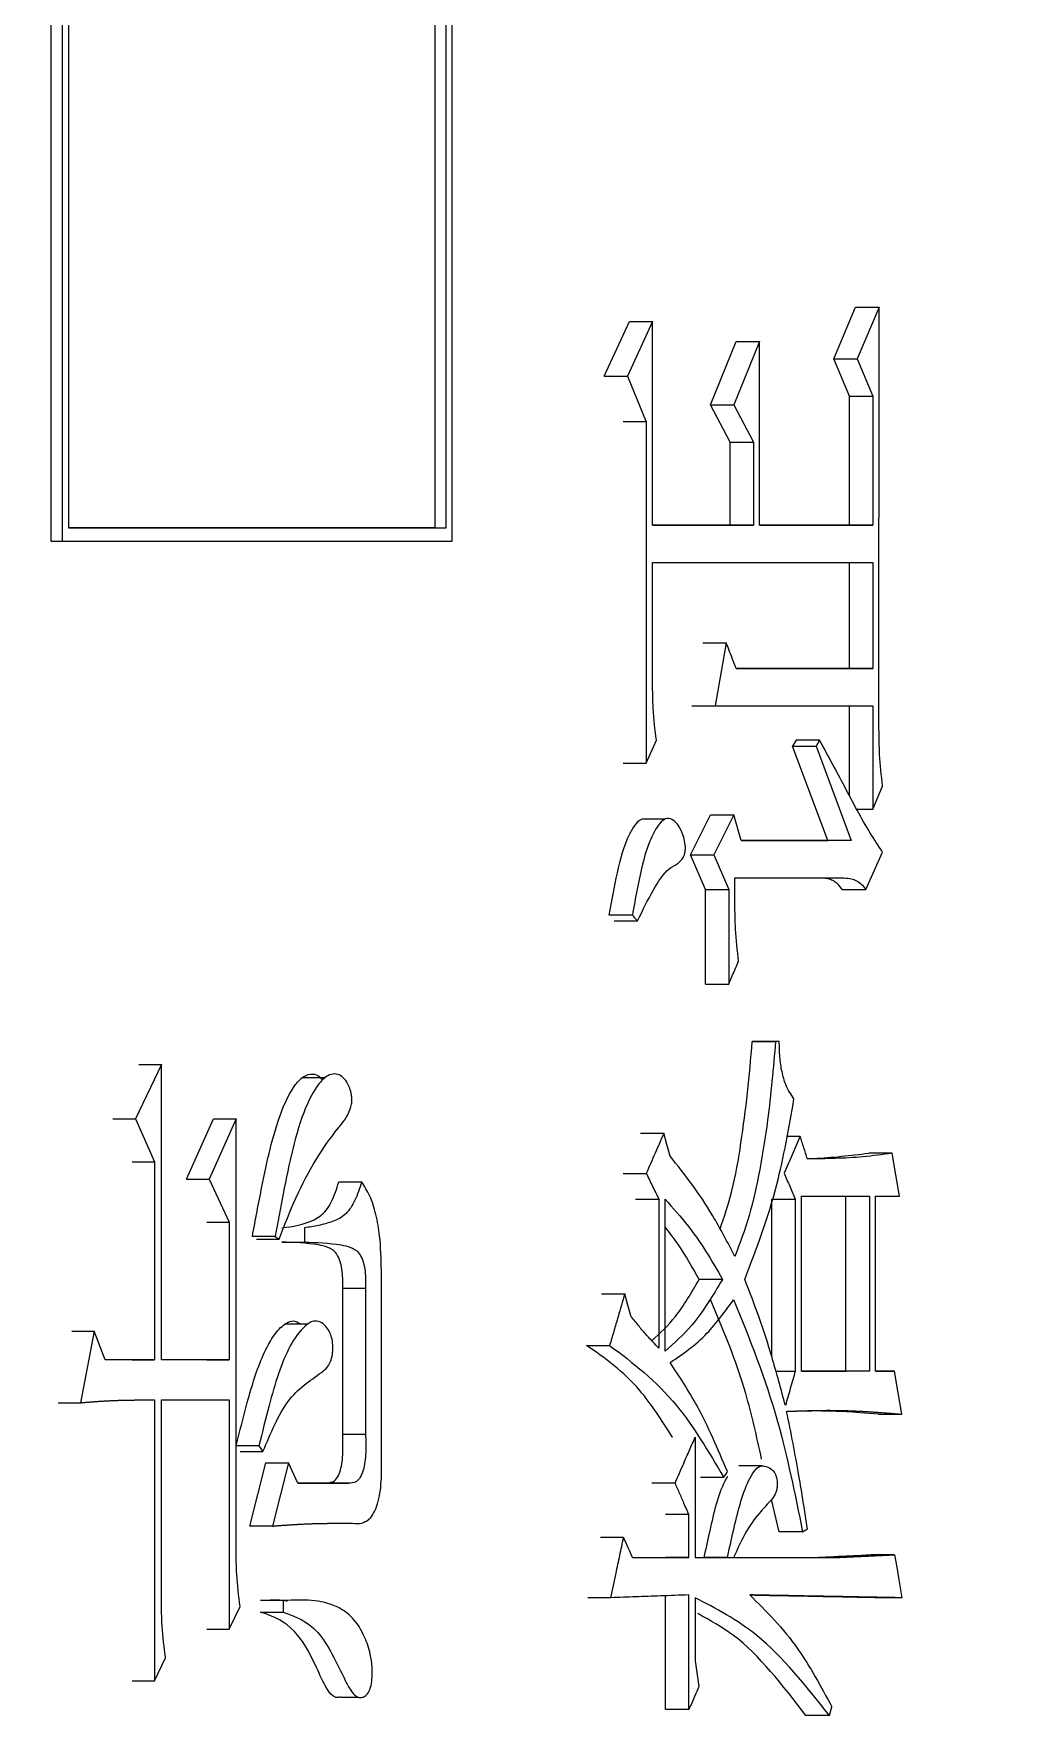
# Model space of a CAD drawing. Header units: millimetres. Extents: x 2379 to 4059, y 879 to 2067.
# Drawn here: x 3153.77 to 3157.52, y 1061.51 to 1067.85 of the extents above; entities that cross this region are included whole.
import ezdxf

# ---------------------------------------------------------------- set-up
doc = ezdxf.new("R2010")
doc.units = ezdxf.units.MM

msp = doc.modelspace()

# ---------------------------------------------------------------- linework, layer by layer
at = {"color": 7, "linetype": 'Continuous', "lineweight": 25}
for p, q in [((3155.2804, 1076.0328), (3155.2803, 1065.9846)), ((3155.3236, 1065.9846), (3155.3237, 1076.0508)), ((3155.3463, 1065.9346), (3155.3464, 1076.0603)), ((3153.8986, 1075.4551), (3153.8986, 1065.9845)), ((3153.8323, 1075.4274), (3153.8322, 1065.9345)), ((3153.8746, 1075.4451), (3153.8745, 1065.9345)), ((3155.9191, 1066.5576), (3156.0141, 1066.7631)), ((3156.1016, 1066.7631), (3156.0065, 1066.5576)), ((3156.1016, 1065.9951), (3156.1016, 1066.7631)), ((3156.7852, 1066.6225), (3156.867, 1066.8172)), ((3156.867, 1066.8172), (3156.9556, 1066.8172)), ((3156.9556, 1066.8172), (3156.8737, 1066.6225)), ((3156.9555, 1065.227), (3156.9556, 1066.8172)), ((3156.3196, 1066.4494), (3156.4173, 1066.6874)), ((3156.5053, 1066.6874), (3156.4075, 1066.4494)), ((3156.5053, 1065.9951), (3156.5053, 1066.6874)), ((3156.7852, 1066.6225), (3156.8737, 1066.6225)), ((3156.8443, 1066.4819), (3156.7852, 1066.6225)), ((3156.8737, 1066.6225), (3156.9328, 1066.4819)), ((3155.9191, 1066.5576), (3156.0065, 1066.5576)), ((3156.0065, 1066.5576), (3156.0778, 1066.3845)), ((3156.3196, 1066.4494), (3156.4075, 1066.4494)), ((3156.3941, 1066.3088), (3156.3196, 1066.4494)), ((3156.4075, 1066.4494), (3156.4821, 1066.3088)), ((3156.8443, 1065.9951), (3156.8443, 1066.4819)), ((3156.9328, 1066.4819), (3156.9328, 1065.9951)), ((3156.0778, 1066.3845), (3155.9904, 1066.3845)), ((3156.0778, 1066.3845), (3156.0778, 1065.0972)), ((3156.3941, 1066.3088), (3156.4821, 1066.3088)), ((3156.3941, 1065.9951), (3156.3941, 1066.3088)), ((3156.4821, 1066.3088), (3156.4821, 1065.9951)), ((3153.8322, 1065.9345), (3155.303, 1065.9346)), ((3153.8322, 1065.9345), (3153.8745, 1065.9345)), ((3155.2803, 1065.9846), (3155.3236, 1065.9846)), ((3155.303, 1065.9346), (3155.3463, 1065.9346)), ((3156.4821, 1065.9951), (3156.1016, 1065.9951)), ((3156.1016, 1065.9951), (3156.3941, 1065.9951)), ((3156.3941, 1065.9951), (3156.4821, 1065.9951)), ((3156.9328, 1065.9951), (3156.5053, 1065.9951)), ((3156.5053, 1065.9951), (3156.8443, 1065.9951)), ((3156.8443, 1065.9951), (3156.9328, 1065.9951)), ((3156.1015, 1065.8544), (3156.9328, 1065.8544)), ((3156.1015, 1065.4001), (3156.1015, 1065.8544)), ((3156.8443, 1065.4542), (3156.8443, 1065.8544)), ((3156.9328, 1065.8544), (3156.9328, 1065.4542)), ((3156.2916, 1065.5516), (3156.3794, 1065.5516)), ((3156.3794, 1065.5516), (3156.3373, 1065.3136)), ((3156.9328, 1065.4542), (3156.4168, 1065.4542)), ((3156.4168, 1065.4542), (3156.8443, 1065.4542)), ((3156.8443, 1065.4542), (3156.9328, 1065.4542)), ((3156.2495, 1065.3136), (3156.3373, 1065.3136)), ((3156.3373, 1065.3136), (3156.9328, 1065.3136)), ((3156.8443, 1064.9759), (3156.8443, 1065.3136)), ((3156.9328, 1065.3136), (3156.9328, 1064.9242)), ((3156.0778, 1065.0972), (3156.1158, 1065.1838)), ((3156.6434, 1065.1838), (3156.6297, 1065.1621)), ((3156.7318, 1065.1838), (3156.6434, 1065.1838)), ((3156.7318, 1065.1838), (3156.718, 1065.1621)), ((3156.6297, 1065.1621), (3156.718, 1065.1621)), ((3156.7624, 1064.8052), (3156.6297, 1065.1621)), ((3156.718, 1065.1621), (3156.8508, 1064.8052)), ((3155.9904, 1065.0972), (3156.0778, 1065.0972)), ((3156.9328, 1064.9242), (3156.9692, 1065.0107)), ((3156.8727, 1064.9242), (3156.9328, 1064.9242)), ((3156.1497, 1064.8867), (3156.0616, 1064.8867)), ((3156.2448, 1064.7511), (3156.3196, 1064.9025)), ((3156.3196, 1064.9025), (3156.4075, 1064.9025)), ((3156.4075, 1064.9025), (3156.3326, 1064.7511)), ((3156.4355, 1064.8052), (3156.4075, 1064.9025)), ((3156.8508, 1064.8052), (3156.4355, 1064.8052)), ((3156.4355, 1064.8052), (3156.7624, 1064.8052)), ((3156.8508, 1064.8052), (3156.7624, 1064.8052)), ((3156.2448, 1064.7511), (3156.3326, 1064.7511)), ((3156.3009, 1064.6213), (3156.2448, 1064.7511)), ((3156.3326, 1064.7511), (3156.3888, 1064.6213)), ((3156.9055, 1064.6213), (3156.9692, 1064.7619)), ((3156.3009, 1064.6213), (3156.3888, 1064.6213)), ((3156.3009, 1064.2643), (3156.3009, 1064.6213)), ((3156.3888, 1064.6213), (3156.3888, 1064.2643)), ((3156.4121, 1064.6645), (3156.8234, 1064.6645)), ((3156.4121, 1064.5672), (3156.4121, 1064.6645)), ((3156.735, 1064.6645), (3156.8234, 1064.6645)), ((3156.0255, 1064.5239), (3155.9382, 1064.5239)), ((3155.9571, 1064.5023), (3156.0445, 1064.5023)), ((3156.3009, 1064.2643), (3156.3888, 1064.2643)), ((3156.4775, 1064.048), (3156.5656, 1064.048)), ((3156.5795, 1064.048), (3156.4914, 1064.048)), ((3156.5795, 1064.048), (3156.5656, 1064.048)), ((3154.2494, 1063.9614), (3154.1514, 1063.7558)), ((3154.2494, 1062.8472), (3154.2494, 1063.9614)), ((3154.8657, 1063.9103), (3154.7793, 1063.9103)), ((3154.0665, 1063.7558), (3154.1514, 1063.7558)), ((3154.1514, 1063.7558), (3154.2237, 1063.5936)), ((3154.3435, 1063.5287), (3154.4453, 1063.7558)), ((3154.5308, 1063.7558), (3154.4288, 1063.5287)), ((3154.4453, 1063.7558), (3154.5308, 1063.7558)), ((3154.5307, 1062.1332), (3154.5308, 1063.7558)), ((3156.0566, 1063.7018), (3156.1442, 1063.7018)), ((3156.6068, 1063.691), (3156.6581, 1063.691)), ((3154.1386, 1063.5936), (3154.2237, 1063.5936)), ((3154.2237, 1063.5936), (3154.2236, 1062.8472)), ((3157.0054, 1063.6261), (3156.9167, 1063.6261)), ((3154.3435, 1063.5287), (3154.4288, 1063.5287)), ((3154.4288, 1063.5287), (3154.5053, 1063.3664)), ((3155.9904, 1063.5503), (3156.0778, 1063.5503)), ((3154.9181, 1063.5179), (3155.0042, 1063.5179)), ((3156.6627, 1062.804), (3156.6627, 1063.4638)), ((3156.6627, 1063.4638), (3156.9192, 1063.4638)), ((3156.8306, 1062.804), (3156.8306, 1063.4638)), ((3156.9192, 1063.4638), (3156.9192, 1062.804)), ((3156.9419, 1062.804), (3156.9419, 1063.4638)), ((3156.9419, 1063.4638), (3157.0325, 1063.4638)), ((3156.1252, 1063.453), (3156.1252, 1062.8905)), ((3156.1489, 1062.8797), (3156.1489, 1063.453)), ((3156.5514, 1062.8583), (3156.5514, 1063.453)), ((3156.6396, 1063.453), (3156.6396, 1062.804)), ((3154.4199, 1063.3664), (3154.5053, 1063.3664)), ((3154.5053, 1063.3664), (3154.5053, 1062.8472)), ((3154.7888, 1063.3448), (3154.7888, 1063.2907)), ((3154.6074, 1063.3015), (3154.693, 1063.3015)), ((3154.703, 1063.2907), (3154.7888, 1063.2907)), ((3155.0788, 1062.4794), (3155.0788, 1063.1825)), ((3154.933, 1063.1176), (3155.0191, 1063.1176)), ((3154.933, 1062.566), (3154.933, 1063.1176)), ((3155.0191, 1063.1176), (3155.0191, 1062.566)), ((3155.9096, 1063.096), (3155.9969, 1063.096)), ((3153.9113, 1062.9554), (3153.996, 1062.9554)), ((3153.996, 1062.9554), (3153.944, 1062.6849)), ((3154.0376, 1062.8472), (3153.996, 1062.9554)), ((3154.8006, 1062.9812), (3154.7143, 1062.9812)), ((3155.8524, 1062.9013), (3155.9396, 1062.9013)), ((3154.2236, 1062.8472), (3154.0376, 1062.8472)), ((3154.1386, 1062.8472), (3154.2236, 1062.8472)), ((3154.5053, 1062.8472), (3154.2494, 1062.8472)), ((3154.4199, 1062.8472), (3154.5053, 1062.8472)), ((3156.5666, 1062.804), (3156.6396, 1062.804)), ((3156.9192, 1062.804), (3156.6627, 1062.804)), ((3156.6627, 1062.804), (3156.8306, 1062.804)), ((3156.9192, 1062.804), (3156.8306, 1062.804)), ((3157.0144, 1062.804), (3156.9419, 1062.804)), ((3156.9419, 1062.804), (3157.0144, 1062.804)), ((3153.8594, 1062.6849), (3153.944, 1062.6849)), ((3154.2236, 1062.6957), (3154.2236, 1061.6357)), ((3154.2494, 1062.6957), (3154.5053, 1062.6958)), ((3154.2494, 1061.9385), (3154.2494, 1062.6957)), ((3154.5053, 1062.6958), (3154.5053, 1061.8304)), ((3156.9529, 1062.6417), (3156.8685, 1062.6481)), ((3156.9529, 1062.6417), (3157.0416, 1062.6417)), ((3154.6171, 1062.5227), (3154.6323, 1062.501)), ((3154.933, 1062.566), (3155.0191, 1062.566)), ((3156.1764, 1062.5552), (3156.1744, 1062.5552)), ((3156.2621, 1062.5552), (3156.2621, 1062.1008)), ((3154.5467, 1062.501), (3154.6323, 1062.501)), ((3154.5821, 1062.2198), (3154.6426, 1062.4578)), ((3154.6426, 1062.4578), (3154.7283, 1062.4578)), ((3154.7283, 1062.4578), (3154.6677, 1062.2198)), ((3154.7636, 1062.3821), (3154.7283, 1062.4578)), ((3156.5151, 1062.4473), (3156.4265, 1062.4473)), ((3154.9542, 1062.3821), (3154.7636, 1062.3821)), ((3154.7636, 1062.3821), (3154.8682, 1062.3821)), ((3154.8682, 1062.3821), (3154.9542, 1062.3821)), ((3156.1867, 1062.3821), (3156.0991, 1062.3821)), ((3156.37, 1062.4036), (3156.2821, 1062.4036)), ((3156.579, 1062.1982), (3156.5497, 1062.3197)), ((3156.2386, 1062.2631), (3156.1509, 1062.2631)), ((3156.2386, 1062.1008), (3156.2386, 1062.2631)), ((3154.6677, 1062.2198), (3154.5821, 1062.2198)), ((3155.0147, 1062.2376), (3155.0205, 1062.2376)), ((3156.6673, 1062.1982), (3156.579, 1062.1982)), ((3156.6673, 1062.1982), (3156.6857, 1062.209)), ((3155.9922, 1062.1765), (3155.9048, 1062.1765)), ((3156.0255, 1062.1008), (3156.2386, 1062.1008)), ((3156.0255, 1062.1008), (3156.1509, 1062.1008)), ((3156.2386, 1062.1008), (3156.1509, 1062.1008)), ((3156.2621, 1062.1008), (3156.3841, 1062.1008)), ((3156.2621, 1062.1008), (3156.2962, 1062.1008)), ((3156.384, 1062.1008), (3156.2962, 1062.1008)), ((3156.3846, 1062.1008), (3156.6984, 1062.1008)), ((3156.4074, 1062.1008), (3156.7868, 1062.1008)), ((3156.6984, 1062.1008), (3156.7868, 1062.1008)), ((3157.0144, 1062.1117), (3156.9258, 1062.1117)), ((3154.7081, 1061.9385), (3154.6224, 1061.9385)), ((3154.7081, 1061.9385), (3154.7081, 1061.8951)), ((3155.9444, 1061.9494), (3155.8572, 1061.9494)), ((3156.1509, 1061.5275), (3156.1509, 1061.957)), ((3156.2386, 1061.5275), (3156.2386, 1061.9602)), ((3156.2621, 1061.9493), (3156.2621, 1061.7114)), ((3157.0416, 1061.9494), (3156.9529, 1061.9494)), ((3154.5053, 1061.8304), (3154.546, 1061.9169)), ((3154.6224, 1061.8951), (3154.7081, 1061.8951)), ((3154.2236, 1061.6357), (3154.2648, 1061.7222)), ((3156.2621, 1061.7114), (3156.2762, 1061.6141)), ((3154.9245, 1061.5748), (3154.9936, 1061.5748)), ((3155.0065, 1061.5748), (3155.011, 1061.5748)), ((3156.2386, 1061.5275), (3156.1509, 1061.5275)), ((3156.7684, 1061.5058), (3156.6801, 1061.5058)), ((3156.7684, 1061.5058), (3156.7776, 1061.5383))]:
    msp.add_line(p, q, dxfattribs=at)
at = {"color": 7, "linetype": 'Continuous', "lineweight": 25, "flags": 128}
for points in [[(3156.0141, 1066.7631), (3156.0578, 1066.7631), (3156.1016, 1066.7631)], [(3156.4173, 1066.6874), (3156.4613, 1066.6874), (3156.5053, 1066.6874)], [(3156.8443, 1066.4819), (3156.8886, 1066.4819), (3156.9328, 1066.4819)], [(3156.817, 1064.6213), (3156.8394, 1064.6213), (3156.8617, 1064.6213), (3156.9055, 1064.6213)], [(3154.1643, 1063.9614), (3154.1858, 1063.9614), (3154.2176, 1063.9614), (3154.2494, 1063.9614)], [(3156.1678, 1063.6153), (3156.156, 1063.6585), (3156.1442, 1063.7018)], [(3157.0325, 1063.4638), (3157.019, 1063.545), (3157.0054, 1063.6261)], [(3156.0377, 1063.453), (3156.0815, 1063.453), (3156.1252, 1063.453)], [(3156.5514, 1063.453), (3156.5955, 1063.453), (3156.6396, 1063.453)], [(3154.6778, 1063.3123), (3154.6505, 1063.3123), (3154.6213, 1063.3123), (3154.5922, 1063.3123)], [(3154.6778, 1063.3123), (3154.6854, 1063.3069), (3154.693, 1063.3015)], [(3156.3654, 1063.1501), (3156.3423, 1063.1501), (3156.3193, 1063.1501), (3156.2775, 1063.1501)], [(3156.0207, 1063.0095), (3156.0088, 1063.0527), (3155.9969, 1063.096)], [(3157.0416, 1062.6417), (3157.028, 1062.7228), (3157.0144, 1062.804)], [(3154.6171, 1062.5227), (3154.5848, 1062.5227), (3154.5582, 1062.5227), (3154.5315, 1062.5227)], [(3156.37, 1062.4037), (3156.3736, 1062.4092), (3156.3788, 1062.4173), (3156.3841, 1062.4254)], [(3157.0144, 1062.1117), (3157.0223, 1062.0646), (3157.0302, 1062.0176), (3157.0416, 1061.9494)], [(3154.4199, 1061.8304), (3154.4412, 1061.8304), (3154.4626, 1061.8304), (3154.4839, 1061.8304), (3154.5053, 1061.8304)], [(3154.1386, 1061.6357), (3154.1599, 1061.6357), (3154.1811, 1061.6357), (3154.2024, 1061.6357), (3154.2236, 1061.6357)]]:
    msp.add_lwpolyline(points, dxfattribs=at)
at = {"color": 7, "linetype": 'Continuous', "lineweight": 25}
for points, knots in [([(3088.6497, 1062.6106), (3091.2101, 1062.6355), (3094.7905, 1062.6703), (3100.0597, 1062.9491), (3104.5241, 1063.2844), (3109.8402, 1063.8501), (3115.4092, 1064.6234), (3121.2226, 1065.6334), (3127.1938, 1066.8894), (3133.2699, 1068.4001), (3139.4078, 1070.1708), (3145.5731, 1072.205), (3151.7366, 1074.5045), (3157.8735, 1077.0697), (3163.9616, 1079.9001), (3169.9811, 1082.9938), (3175.9138, 1086.3485), (3181.743, 1089.9607), (3187.4527, 1093.8262), (3193.0283, 1097.9403), (3198.4556, 1102.2975), (3203.7212, 1106.8918), (3208.8126, 1111.7163), (3213.7175, 1116.7639), (3218.4243, 1122.0269), (3222.9221, 1127.4968), (3227.2003, 1133.1651), (3231.249, 1139.0223), (3235.0587, 1145.0589), (3238.6203, 1151.2648), (3241.9256, 1157.6294), (3244.9664, 1164.142), (3247.7355, 1170.7912), (3250.2259, 1177.5656), (3252.4314, 1184.4533), (3254.346, 1191.4421), (3255.9646, 1198.5197), (3257.2824, 1205.6734), (3258.2953, 1212.8904), (3258.9997, 1220.1575), (3259.3926, 1227.4617), (3259.4715, 1234.7896), (3259.2345, 1242.1277), (3258.6803, 1249.4623), (3257.8081, 1256.78), (3256.6178, 1264.067), (3255.1097, 1271.3097), (3253.2847, 1278.4943), (3251.1442, 1285.6071), (3248.6903, 1292.6346), (3245.9255, 1299.5632), (3242.8528, 1306.3795), (3239.4757, 1313.0702), (3235.7981, 1319.622), (3231.8244, 1326.0221), (3227.5595, 1332.2574), (3223.0083, 1338.3154), (3218.1763, 1344.1838), (3213.0692, 1349.8502), (3207.6926, 1355.3027), (3202.2459, 1360.3503), (3196.7725, 1365.0026), (3191.3143, 1369.272), (3185.6894, 1373.3144), (3179.9079, 1377.1228), (3173.9805, 1380.6909), (3167.918, 1384.0129), (3161.7322, 1387.0832), (3155.4356, 1389.8967), (3149.0419, 1392.4486), (3142.5667, 1394.7347), (3136.0291, 1396.7509), (3129.4541, 1398.4935), (3122.8813, 1399.9583), (3116.3875, 1401.1399), (3110.098, 1402.037), (3104.5743, 1402.6204), (3099.6914, 1402.988), (3094.8673, 1403.2278), (3088.8929, 1403.3448), (3083.3761, 1403.2345), (3078.1069, 1402.9628), (3073.6425, 1402.6253), (3068.3264, 1402.0603), (3062.7574, 1401.2868), (3056.944, 1400.2769), (3050.9728, 1399.0208), (3044.8967, 1397.5101), (3038.7588, 1395.7394), (3032.5936, 1393.7053), (3026.43, 1391.4058), (3020.2932, 1388.8405), (3014.2051, 1386.0102), (3008.1855, 1382.9164), (3002.2528, 1379.5618), (2996.4237, 1375.9496), (2990.7139, 1372.0841), (2985.1384, 1367.9699), (2979.7111, 1363.6127), (2974.4454, 1359.0185), (2969.3541, 1354.1939), (2964.4492, 1349.1463), (2959.7423, 1343.8834), (2955.2445, 1338.4134), (2950.9663, 1332.7452), (2946.9176, 1326.8879), (2943.108, 1320.8513), (2939.5462, 1314.6455), (2936.2415, 1308.2807), (2933.1987, 1301.7687), (2930.4368, 1295.1173), (2928.0997, 1288.8352), (2926.8212, 1284.7301), (2926.258, 1282.9216)], [0, 0, 0, 0, 0.010207, 0.014274, 0.021037, 0.028056, 0.035587, 0.043451, 0.051578, 0.059911, 0.06841, 0.077044, 0.085791, 0.094634, 0.103558, 0.112554, 0.121612, 0.130726, 0.13989, 0.149098, 0.158347, 0.167633, 0.176954, 0.186306, 0.195688, 0.205098, 0.214535, 0.223996, 0.233481, 0.242989, 0.252518, 0.262068, 0.271639, 0.281229, 0.290838, 0.300466, 0.310113, 0.319778, 0.329461, 0.339162, 0.348881, 0.358618, 0.368373, 0.378146, 0.387938, 0.397748, 0.407578, 0.417427, 0.427296, 0.437185, 0.447097, 0.457031, 0.466988, 0.47697, 0.486979, 0.497016, 0.507082, 0.517181, 0.527315, 0.537488, 0.547704, 0.556915, 0.566123, 0.575327, 0.584526, 0.593719, 0.602905, 0.612082, 0.621247, 0.630396, 0.639524, 0.64862, 0.657668, 0.666638, 0.675463, 0.683979, 0.691963, 0.697606, 0.703501, 0.71122, 0.721427, 0.725494, 0.732257, 0.739276, 0.746807, 0.754671, 0.762798, 0.771131, 0.77963, 0.788264, 0.797011, 0.805853, 0.814778, 0.823774, 0.832832, 0.841946, 0.85111, 0.860318, 0.869567, 0.878853, 0.888174, 0.897526, 0.906908, 0.916318, 0.925755, 0.935216, 0.944701, 0.954208, 0.963738, 0.973288, 0.982858, 0.992449, 1, 1, 1, 1]), ([(3153.8745, 1065.9345), (3154.0254, 1065.9345), (3154.3272, 1065.9346), (3154.8194, 1065.9346), (3155.1547, 1065.9346), (3155.3463, 1065.9346)], [0, 0, 0, 0, 0.300081, 0.600162, 1, 1, 1, 1]), ([(3153.8986, 1065.9845), (3154.0493, 1065.9845), (3154.3509, 1065.9846), (3154.827, 1065.9846), (3155.1472, 1065.9846), (3155.3236, 1065.9846)], [0, 0, 0, 0, 0.309921, 0.619841, 1, 1, 1, 1]), ([(3155.2803, 1065.9846), (3155.1646, 1065.9846), (3154.9331, 1065.9846), (3154.4761, 1065.9846), (3154.1267, 1065.9846), (3153.8986, 1065.9845)], [0, 0, 0, 0, 0.257589, 0.515179, 1, 1, 1, 1]), ([(3156.4168, 1065.4542), (3156.4118, 1065.4672), (3156.4031, 1065.4899), (3156.3906, 1065.5224), (3156.3832, 1065.5418), (3156.3794, 1065.5516)], [0, 0, 0, 0, 0.400149, 0.700074, 1, 1, 1, 1]), ([(3156.1158, 1065.1838), (3156.1111, 1065.2235), (3156.1026, 1065.2947), (3156.1019, 1065.3678), (3156.1015, 1065.4001)], [0, 0, 0, 0, 0.558835, 1, 1, 1, 1]), ([(3156.9692, 1064.7619), (3156.9532, 1064.7859), (3156.9032, 1064.861), (3156.8268, 1065.0091), (3156.7634, 1065.1255), (3156.7318, 1065.1838)], [0, 0, 0, 0, 0.190523, 0.595111, 1, 1, 1, 1]), ([(3156.9692, 1065.0107), (3156.9646, 1065.0505), (3156.9566, 1065.1216), (3156.9559, 1065.1948), (3156.9555, 1065.227)], [0, 0, 0, 0, 0.558835, 1, 1, 1, 1]), ([(3155.9381, 1064.5239), (3155.9477, 1064.5772), (3155.9668, 1064.6843), (3155.9993, 1064.8057), (3156.0354, 1064.8638), (3156.052, 1064.8856), (3156.0614, 1064.8864), (3156.0616, 1064.8864)], [0, 0, 0, 0, 0.373793, 0.750671, 0.873294, 0.996622, 1, 1, 1, 1]), ([(3156.0445, 1064.5023), (3156.0642, 1064.5421), (3156.1004, 1064.6151), (3156.1506, 1064.695), (3156.1892, 1064.7135), (3156.2084, 1064.7287), (3156.2184, 1064.7432), (3156.2239, 1064.7581), (3156.2259, 1064.7735), (3156.2247, 1064.7945), (3156.2183, 1064.8235), (3156.2052, 1064.8555), (3156.1857, 1064.8786), (3156.1656, 1064.8913), (3156.1434, 1064.8865), (3156.1172, 1064.8588), (3156.0759, 1064.7776), (3156.0484, 1064.6537), (3156.0313, 1064.5566), (3156.0255, 1064.5239)], [0, 0, 0, 0, 0.149443, 0.274042, 0.333076, 0.362754, 0.385188, 0.398021, 0.410985, 0.42602, 0.45239, 0.493257, 0.533496, 0.57286, 0.60517, 0.651682, 0.729284, 0.908686, 1, 1, 1, 1]), ([(3156.817, 1064.6213), (3156.8085, 1064.6318), (3156.7944, 1064.6492), (3156.7724, 1064.6589), (3156.7538, 1064.6636), (3156.7412, 1064.6642), (3156.735, 1064.6645)], [0, 0, 0, 0, 0.3429, 0.5628483, 0.7813893, 1, 1, 1, 1]), ([(3156.8234, 1064.6645), (3156.8331, 1064.664), (3156.8491, 1064.663), (3156.871, 1064.6547), (3156.8893, 1064.643), (3156.9001, 1064.6285), (3156.9055, 1064.6213)], [0, 0, 0, 0, 0.337489, 0.556536, 0.776867, 1, 1, 1, 1]), ([(3156.4261, 1064.3508), (3156.4215, 1064.3906), (3156.4132, 1064.4617), (3156.4125, 1064.5349), (3156.4121, 1064.5672)], [0, 0, 0, 0, 0.5588391, 1, 1, 1, 1]), ([(3156.0255, 1064.5239), (3156.0287, 1064.5203), (3156.035, 1064.5131), (3156.0414, 1064.5059), (3156.0445, 1064.5023)], [0, 0, 0, 0, 0.5, 1, 1, 1, 1]), ([(3156.3888, 1064.2643), (3156.3941, 1064.2767), (3156.403, 1064.2973), (3156.4155, 1064.3261), (3156.4226, 1064.3426), (3156.4261, 1064.3508)], [0, 0, 0, 0, 0.42835, 0.71417, 1, 1, 1, 1]), ([(3156.356, 1063.3395), (3156.372, 1063.3865), (3156.4061, 1063.4866), (3156.436, 1063.6653), (3156.4614, 1063.8539), (3156.4722, 1063.9832), (3156.4775, 1064.048)], [0, 0, 0, 0, 0.22676, 0.482834, 0.740928, 1, 1, 1, 1]), ([(3156.5656, 1064.048), (3156.5569, 1063.9481), (3156.5424, 1063.784), (3156.5073, 1063.5646), (3156.4689, 1063.3876), (3156.4309, 1063.2867), (3156.4121, 1063.2367)], [0, 0, 0, 0, 0.344082, 0.565383, 0.784584, 1, 1, 1, 1]), ([(3156.4914, 1064.048), (3156.4899, 1064.048), (3156.4873, 1064.048), (3156.4837, 1064.048), (3156.4806, 1064.048), (3156.4786, 1064.048), (3156.4775, 1064.048)], [0, 0, 0, 0, 0.34, 0.56, 0.78, 1, 1, 1, 1]), ([(3156.635, 1063.8316), (3156.6238, 1063.8478), (3156.6051, 1063.8749), (3156.5887, 1063.9334), (3156.5806, 1063.9893), (3156.5799, 1064.0283), (3156.5795, 1064.048)], [0, 0, 0, 0, 0.328373, 0.548346, 0.773134, 1, 1, 1, 1]), ([(3154.5922, 1063.3123), (3154.6039, 1063.375), (3154.6338, 1063.5337), (3154.6786, 1063.7393), (3154.741, 1063.8731), (3154.7857, 1063.9191), (3154.8171, 1063.928), (3154.8416, 1063.9208), (3154.8516, 1063.9069), (3154.855, 1063.9022)], [0, 0, 0, 0, 0.230113, 0.582915, 0.761626, 0.839199, 0.91746, 0.972398, 1, 1, 1, 1]), ([(3154.693, 1063.3015), (3154.7137, 1063.3551), (3154.7764, 1063.5171), (3154.8712, 1063.6705), (3154.9533, 1063.7647), (3154.9665, 1063.8097), (3154.968, 1063.8288), (3154.9661, 1063.85), (3154.9588, 1063.876), (3154.945, 1063.9023), (3154.9252, 1063.9212), (3154.9017, 1063.9274), (3154.8719, 1063.919), (3154.832, 1063.8795), (3154.7623, 1063.7425), (3154.7194, 1063.5326), (3154.6877, 1063.3661), (3154.6778, 1063.3125), (3154.6778, 1063.3123)], [0, 0, 0, 0, 0.116248, 0.351545, 0.417546, 0.429975, 0.440278, 0.450547, 0.466965, 0.490882, 0.515264, 0.540739, 0.570383, 0.616277, 0.689853, 0.900941, 0.999644, 1, 1, 1, 1]), ([(3156.4494, 1063.1501), (3156.4933, 1063.2651), (3156.5723, 1063.4723), (3156.6157, 1063.7209), (3156.635, 1063.8316)], [0, 0, 0, 0, 0.554843, 1, 1, 1, 1]), ([(3156.1442, 1063.7018), (3156.1331, 1063.6765), (3156.111, 1063.6261), (3156.0889, 1063.5756), (3156.0778, 1063.5503)], [0, 0, 0, 0, 0.499999, 1, 1, 1, 1]), ([(3156.6581, 1063.691), (3156.6481, 1063.6675), (3156.6281, 1063.6207), (3156.6081, 1063.5738), (3156.598, 1063.5504)], [0, 0, 0, 0, 0.499999, 1, 1, 1, 1]), ([(3156.6857, 1063.6044), (3156.6811, 1063.6189), (3156.6719, 1063.6477), (3156.6627, 1063.6766), (3156.6581, 1063.691)], [0, 0, 0, 0, 0.499999, 1, 1, 1, 1]), ([(3156.4121, 1063.2367), (3156.3844, 1063.2898), (3156.3333, 1063.3878), (3156.2504, 1063.5112), (3156.1954, 1063.5805), (3156.1678, 1063.6153)], [0, 0, 0, 0, 0.370244, 0.684379, 1, 1, 1, 1]), ([(3156.6852, 1063.6061), (3156.6932, 1063.6062), (3156.7361, 1063.6068), (3156.8134, 1063.6142), (3156.8823, 1063.6221), (3156.9167, 1063.6261)], [0, 0, 0, 0, 0.102506, 0.551171, 1, 1, 1, 1]), ([(3157.0054, 1063.6261), (3156.9687, 1063.621), (3156.8975, 1063.6112), (3156.7909, 1063.6059), (3156.7208, 1063.6049), (3156.6857, 1063.6044)], [0, 0, 0, 0, 0.347124, 0.673492, 1, 1, 1, 1]), ([(3156.0778, 1063.5503), (3156.0857, 1063.5341), (3156.1015, 1063.5017), (3156.1173, 1063.4692), (3156.1252, 1063.453)], [0, 0, 0, 0, 0.499999, 1, 1, 1, 1]), ([(3156.598, 1063.5504), (3156.605, 1063.5341), (3156.6189, 1063.5017), (3156.6327, 1063.4692), (3156.6396, 1063.453)], [0, 0, 0, 0, 0.499998, 1, 1, 1, 1]), ([(3154.703, 1063.3448), (3154.744, 1063.3501), (3154.8015, 1063.3575), (3154.8728, 1063.4047), (3154.9018, 1063.4644), (3154.9142, 1063.505), (3154.9181, 1063.5179)], [0, 0, 0, 0, 0.501394, 0.702631, 0.905702, 1, 1, 1, 1]), ([(3155.0042, 1063.5179), (3154.9965, 1063.4936), (3154.9814, 1063.4459), (3154.9434, 1063.3895), (3154.8944, 1063.3677), (3154.8419, 1063.3524), (3154.8065, 1063.3473), (3154.7888, 1063.3448)], [0, 0, 0, 0, 0.1777081, 0.35, 0.5672223, 0.7837017, 1, 1, 1, 1]), ([(3155.0788, 1063.1825), (3155.0778, 1063.2269), (3155.0761, 1063.2997), (3155.0597, 1063.3954), (3155.0372, 1063.4674), (3155.0151, 1063.5012), (3155.0042, 1063.5179)], [0, 0, 0, 0, 0.347259, 0.569852, 0.787887, 1, 1, 1, 1]), ([(3156.1489, 1063.453), (3156.1785, 1063.4197), (3156.2318, 1063.3598), (3156.304, 1063.2578), (3156.3448, 1063.1861), (3156.3654, 1063.1501)], [0, 0, 0, 0, 0.385333, 0.691671, 1, 1, 1, 1]), ([(3156.2775, 1063.1501), (3156.2519, 1063.1953), (3156.2112, 1063.2672), (3156.1658, 1063.3262), (3156.1489, 1063.3481)], [0, 0, 0, 0, 0.628454, 1, 1, 1, 1]), ([(3154.933, 1063.1176), (3154.9333, 1063.1419), (3154.9338, 1063.1893), (3154.9123, 1063.2535), (3154.8766, 1063.2728), (3154.8076, 1063.2879), (3154.7493, 1063.2895), (3154.703, 1063.2907)], [0, 0, 0, 0, 0.130352, 0.254709, 0.382976, 0.510106, 1, 1, 1, 1]), ([(3154.7888, 1063.2907), (3154.8351, 1063.2895), (3154.8936, 1063.2879), (3154.9626, 1063.2728), (3154.9984, 1063.2535), (3155.0199, 1063.1893), (3155.0194, 1063.1419), (3155.0191, 1063.1176)], [0, 0, 0, 0, 0.490042, 0.617207, 0.745492, 0.869777, 1, 1, 1, 1]), ([(3156.0991, 1062.9187), (3156.1294, 1062.9467), (3156.1942, 1063.0067), (3156.2486, 1063.1003), (3156.2775, 1063.1501)], [0, 0, 0, 0, 0.467546, 1, 1, 1, 1]), ([(3156.3654, 1063.1501), (3156.328, 1063.0883), (3156.2616, 1062.9785), (3156.1831, 1062.9097), (3156.1489, 1062.8797)], [0, 0, 0, 0, 0.563444, 1, 1, 1, 1]), ([(3156.6027, 1062.6742), (3156.5863, 1062.7352), (3156.5557, 1062.8491), (3156.5045, 1063.0083), (3156.4678, 1063.1028), (3156.4494, 1063.1501)], [0, 0, 0, 0, 0.365229, 0.6817828, 1, 1, 1, 1]), ([(3155.9969, 1063.096), (3155.9885, 1063.0672), (3155.9747, 1063.0203), (3155.9556, 1062.9554), (3155.945, 1062.9193), (3155.9397, 1062.9013)], [0, 0, 0, 0, 0.4440621, 0.722031, 1, 1, 1, 1]), ([(3156.1678, 1062.8364), (3156.2152, 1062.8687), (3156.3005, 1062.9266), (3156.3746, 1063.029), (3156.4074, 1063.0744)], [0, 0, 0, 0, 0.556662, 1, 1, 1, 1]), ([(3156.5128, 1062.4727), (3156.4943, 1062.557), (3156.4458, 1062.7786), (3156.3678, 1062.9613), (3156.3195, 1063.0744)], [0, 0, 0, 0, 0.3803, 1, 1, 1, 1]), ([(3156.4074, 1063.0744), (3156.4669, 1062.9267), (3156.5742, 1062.6606), (3156.6386, 1062.3405), (3156.6673, 1062.1982)], [0, 0, 0, 0, 0.555385, 1, 1, 1, 1]), ([(3154.5315, 1062.5227), (3154.545, 1062.5776), (3154.5741, 1062.6965), (3154.6197, 1062.8451), (3154.6732, 1062.9434), (3154.7133, 1062.9844), (3154.7467, 1062.9974), (3154.7636, 1062.988), (3154.7721, 1062.9833)], [0, 0, 0, 0, 0.257863, 0.558231, 0.726196, 0.856576, 0.928062, 1, 1, 1, 1]), ([(3154.6323, 1062.501), (3154.6614, 1062.5707), (3154.7201, 1062.7115), (3154.8179, 1062.7729), (3154.8737, 1062.8149), (3154.8878, 1062.8397), (3154.8946, 1062.8665), (3154.8968, 1062.8962), (3154.8938, 1062.9249), (3154.8844, 1062.9521), (3154.8694, 1062.9745), (3154.8479, 1062.9923), (3154.8202, 1062.9957), (3154.7795, 1062.9682), (3154.7129, 1062.8757), (3154.6621, 1062.7059), (3154.6295, 1062.5734), (3154.6171, 1062.5227)], [0, 0, 0, 0, 0.175531, 0.354652, 0.388166, 0.407747, 0.427401, 0.446675, 0.466945, 0.484382, 0.511375, 0.539761, 0.574487, 0.616877, 0.705288, 0.887114, 1, 1, 1, 1]), ([(3156.1252, 1062.8905), (3156.1102, 1062.9064), (3156.085, 1062.9331), (3156.0504, 1062.9737), (3156.0306, 1062.9975), (3156.0207, 1063.0095)], [0, 0, 0, 0, 0.425102, 0.712508, 1, 1, 1, 1]), ([(3156.1764, 1062.5552), (3156.1365, 1062.6179), (3156.0393, 1062.7709), (3155.9217, 1062.8529), (3155.8524, 1062.9013)], [0, 0, 0, 0, 0.409774, 1, 1, 1, 1]), ([(3155.9397, 1062.9013), (3156.0272, 1062.8353), (3156.1849, 1062.7166), (3156.313, 1062.4999), (3156.37, 1062.4036)], [0, 0, 0, 0, 0.555743, 1, 1, 1, 1]), ([(3156.3841, 1062.4254), (3156.3474, 1062.5114), (3156.2823, 1062.6641), (3156.2026, 1062.784), (3156.1678, 1062.8364)], [0, 0, 0, 0, 0.56336, 1, 1, 1, 1]), ([(3156.6396, 1062.804), (3156.6335, 1062.7823), (3156.6212, 1062.7391), (3156.6088, 1062.6958), (3156.6027, 1062.6742)], [0, 0, 0, 0, 0.499999, 1, 1, 1, 1]), ([(3153.944, 1062.6849), (3153.9457, 1062.6851), (3153.9491, 1062.6854), (3153.9542, 1062.6858), (3153.9594, 1062.6862), (3153.9645, 1062.6866), (3153.9688, 1062.687), (3153.973, 1062.6873), (3153.9773, 1062.6877), (3153.9824, 1062.6881), (3153.9867, 1062.6884), (3153.9909, 1062.6887), (3153.9952, 1062.6891), (3154.0003, 1062.6895), (3154.0046, 1062.6898), (3154.0089, 1062.6901), (3154.0131, 1062.6904), (3154.0174, 1062.6907), (3154.0216, 1062.6909), (3154.0259, 1062.6912), (3154.031, 1062.6915), (3154.0353, 1062.6918), (3154.0395, 1062.692), (3154.0438, 1062.6923), (3154.048, 1062.6925), (3154.0523, 1062.6927), (3154.0566, 1062.6929), (3154.0617, 1062.6932), (3154.0659, 1062.6933), (3154.0702, 1062.6935), (3154.0744, 1062.6937), (3154.0787, 1062.6938), (3154.0829, 1062.694), (3154.0872, 1062.6941), (3154.0923, 1062.6943), (3154.0965, 1062.6944), (3154.1008, 1062.6945), (3154.105, 1062.6946), (3154.1093, 1062.6947), (3154.1135, 1062.6948), (3154.1178, 1062.6949), (3154.122, 1062.695), (3154.1263, 1062.6951), (3154.1305, 1062.6951), (3154.1356, 1062.6952), (3154.1399, 1062.6953), (3154.1441, 1062.6953), (3154.1483, 1062.6954), (3154.1526, 1062.6954), (3154.1568, 1062.6955), (3154.1611, 1062.6955), (3154.1662, 1062.6955), (3154.1704, 1062.6956), (3154.1746, 1062.6956), (3154.1789, 1062.6956), (3154.1831, 1062.6956), (3154.1873, 1062.6957), (3154.1916, 1062.6957), (3154.1967, 1062.6957), (3154.2009, 1062.6957), (3154.2051, 1062.6957), (3154.2094, 1062.6957), (3154.2136, 1062.6957), (3154.2184, 1062.6957), (3154.2214, 1062.6957), (3154.2236, 1062.6957)], [0, 0, 0, 0, 0.018243, 0.036487, 0.05473, 0.072974, 0.091217, 0.100339, 0.118582, 0.136826, 0.155069, 0.164191, 0.182434, 0.200678, 0.218921, 0.228043, 0.246286, 0.26453, 0.273652, 0.291895, 0.310138, 0.328382, 0.337504, 0.355747, 0.37399, 0.383112, 0.401356, 0.419599, 0.437843, 0.446964, 0.465208, 0.483451, 0.492573, 0.510816, 0.52906, 0.547303, 0.556425, 0.574668, 0.592912, 0.602033, 0.620277, 0.63852, 0.647642, 0.665886, 0.684129, 0.702372, 0.711494, 0.729738, 0.747981, 0.757103, 0.775346, 0.79359, 0.811833, 0.820955, 0.839198, 0.857442, 0.866563, 0.884807, 0.90305, 0.921294, 0.930415, 0.948659, 0.966902, 0.976024, 1, 1, 1, 1]), ([(3156.6073, 1062.6525), (3156.6093, 1062.6526), (3156.6123, 1062.6527), (3156.6163, 1062.6528), (3156.6193, 1062.6529), (3156.6223, 1062.6531), (3156.6253, 1062.6532), (3156.6293, 1062.6533), (3156.6333, 1062.6534), (3156.6373, 1062.6536), (3156.6403, 1062.6537), (3156.6433, 1062.6538), (3156.6463, 1062.6539), (3156.6503, 1062.654), (3156.6543, 1062.6542), (3156.6583, 1062.6543), (3156.6613, 1062.6544), (3156.6643, 1062.6545), (3156.6673, 1062.6546), (3156.6703, 1062.6547), (3156.6733, 1062.6548), (3156.6772, 1062.6549), (3156.6812, 1062.655), (3156.6852, 1062.6551), (3156.6892, 1062.6552), (3156.6942, 1062.6553), (3156.7002, 1062.6555), (3156.7062, 1062.6556), (3156.7121, 1062.6557), (3156.7201, 1062.6559), (3156.7281, 1062.656), (3156.736, 1062.6562), (3156.742, 1062.6562), (3156.748, 1062.6563), (3156.7539, 1062.6563), (3156.7599, 1062.6564), (3156.7678, 1062.6564), (3156.7758, 1062.6564), (3156.7837, 1062.6563), (3156.7897, 1062.6563), (3156.7956, 1062.6562), (3156.8016, 1062.6561), (3156.8075, 1062.656), (3156.8154, 1062.6558), (3156.8234, 1062.6556), (3156.8313, 1062.6554), (3156.8372, 1062.6552), (3156.8432, 1062.655), (3156.8491, 1062.6548), (3156.855, 1062.6545), (3156.8629, 1062.6542), (3156.8708, 1062.6538), (3156.8787, 1062.6534), (3156.8846, 1062.6531), (3156.8906, 1062.6528), (3156.8965, 1062.6524), (3156.9024, 1062.6521), (3156.9103, 1062.6516), (3156.9182, 1062.6511), (3156.926, 1062.6506), (3156.9319, 1062.6502), (3156.9379, 1062.6498), (3156.9438, 1062.6494), (3156.9497, 1062.649), (3156.9555, 1062.6485), (3156.9634, 1062.648), (3156.9713, 1062.6474), (3156.9791, 1062.6468), (3156.985, 1062.6463), (3156.9909, 1062.6458), (3156.9968, 1062.6454), (3157.0046, 1062.6447), (3157.0125, 1062.6441), (3157.0203, 1062.6435), (3157.0262, 1062.643), (3157.0333, 1062.6424), (3157.0384, 1062.642), (3157.0416, 1062.6417)], [0, 0, 0, 0, 0.013675, 0.020513, 0.02735, 0.034188, 0.041025, 0.047863, 0.061538, 0.068375, 0.075213, 0.082051, 0.088888, 0.095726, 0.109401, 0.116238, 0.123076, 0.129913, 0.136751, 0.143588, 0.150426, 0.157263, 0.170939, 0.177776, 0.184614, 0.198289, 0.211964, 0.225639, 0.239314, 0.252989, 0.280339, 0.294014, 0.307689, 0.321365, 0.33504, 0.348715, 0.36239, 0.38974, 0.403415, 0.41709, 0.430765, 0.44444, 0.458115, 0.471791, 0.499141, 0.512816, 0.526491, 0.540166, 0.553841, 0.567516, 0.581191, 0.608541, 0.622217, 0.635892, 0.649567, 0.663242, 0.676917, 0.690592, 0.717942, 0.731617, 0.745292, 0.758967, 0.772642, 0.786318, 0.799993, 0.813668, 0.841018, 0.854693, 0.868368, 0.882043, 0.895718, 0.909393, 0.936743, 0.950419, 0.964094, 0.977769, 1, 1, 1, 1]), ([(3156.6857, 1062.209), (3156.6754, 1062.2762), (3156.6588, 1062.3849), (3156.6317, 1062.5321), (3156.6154, 1062.6124), (3156.6073, 1062.6525)], [0, 0, 0, 0, 0.447142, 0.723428, 1, 1, 1, 1]), ([(3156.6715, 1062.6547), (3156.6992, 1062.6551), (3156.7393, 1062.6557), (3156.8165, 1062.6532), (3156.8519, 1062.6513), (3156.8656, 1062.6504), (3156.8705, 1062.65), (3156.8698, 1062.6501), (3156.8697, 1062.6501)], [0, 0, 0, 0, 0.525395, 0.761068, 0.896543, 0.966679, 0.996284, 1, 1, 1, 1]), ([(3154.8838, 1062.3853), (3154.8888, 1062.3855), (3154.8995, 1062.386), (3154.9142, 1062.4032), (3154.9289, 1062.4389), (3154.9352, 1062.4973), (3154.9338, 1062.543), (3154.933, 1062.566)], [0, 0, 0, 0, 0.123833, 0.265729, 0.412685, 0.704407, 1, 1, 1, 1]), ([(3155.0191, 1062.566), (3155.0198, 1062.543), (3155.0213, 1062.4973), (3155.015, 1062.4391), (3155.0003, 1062.4029), (3154.9807, 1062.382), (3154.9646, 1062.382), (3154.9542, 1062.3821)], [0, 0, 0, 0, 0.261231, 0.519065, 0.649006, 0.774533, 1, 1, 1, 1]), ([(3156.1867, 1062.3821), (3156.1976, 1062.407), (3156.2156, 1062.4484), (3156.2407, 1062.5061), (3156.255, 1062.5388), (3156.2621, 1062.5552)], [0, 0, 0, 0, 0.432645, 0.716322, 1, 1, 1, 1]), ([(3154.9692, 1062.2306), (3154.9811, 1062.2295), (3155.0048, 1062.2273), (3155.0404, 1062.2477), (3155.0691, 1062.3055), (3155.0804, 1062.3894), (3155.0794, 1062.4492), (3155.0788, 1062.4794)], [0, 0, 0, 0, 0.177715, 0.356357, 0.541048, 0.768767, 1, 1, 1, 1]), ([(3156.3841, 1062.1008), (3156.3913, 1062.1345), (3156.4132, 1062.2359), (3156.4429, 1062.3538), (3156.4828, 1062.4269), (3156.5062, 1062.4496), (3156.5308, 1062.446), (3156.5494, 1062.4366), (3156.562, 1062.4217), (3156.5684, 1062.4072), (3156.5717, 1062.3899), (3156.5722, 1062.3714), (3156.5698, 1062.3538), (3156.5622, 1062.3337), (3156.5413, 1062.3095), (3156.5037, 1062.2695), (3156.4532, 1062.204), (3156.4229, 1062.1356), (3156.4074, 1062.1009)], [0, 0, 0, 0, 0.104454, 0.314535, 0.36541, 0.416687, 0.46169, 0.509284, 0.529555, 0.546771, 0.564035, 0.580952, 0.598427, 0.614259, 0.652193, 0.737824, 0.866635, 1, 1, 1, 1]), ([(3156.2386, 1062.2631), (3156.2331, 1062.2756), (3156.2218, 1062.3016), (3156.2045, 1062.3413), (3156.1926, 1062.3685), (3156.1867, 1062.3821)], [0, 0, 0, 0, 0.314654, 0.657326, 1, 1, 1, 1]), ([(3156.2962, 1062.1008), (3156.3035, 1062.1344), (3156.3256, 1062.2353), (3156.3513, 1062.3495), (3156.3823, 1062.4019), (3156.3857, 1062.4075)], [0, 0, 0, 0, 0.307292, 0.925328, 1, 1, 1, 1]), ([(3154.6677, 1062.2198), (3154.6695, 1062.2199), (3154.6731, 1062.2202), (3154.6785, 1062.2206), (3154.6839, 1062.221), (3154.6892, 1062.2214), (3154.6946, 1062.2218), (3154.6991, 1062.2222), (3154.7036, 1062.2225), (3154.7081, 1062.2228), (3154.7135, 1062.2232), (3154.7189, 1062.2236), (3154.7234, 1062.2239), (3154.7278, 1062.2242), (3154.7323, 1062.2245), (3154.7368, 1062.2248), (3154.7413, 1062.2251), (3154.7458, 1062.2254), (3154.7511, 1062.2257), (3154.7565, 1062.226), (3154.761, 1062.2263), (3154.7655, 1062.2266), (3154.7699, 1062.2268), (3154.7753, 1062.2271), (3154.7798, 1062.2273), (3154.7861, 1062.2276), (3154.7923, 1062.2279), (3154.7995, 1062.2282), (3154.8039, 1062.2284), (3154.8084, 1062.2285), (3154.8129, 1062.2287), (3154.8174, 1062.2288), (3154.8218, 1062.229), (3154.8263, 1062.2291), (3154.8317, 1062.2293), (3154.837, 1062.2294), (3154.8415, 1062.2295), (3154.8459, 1062.2296), (3154.8504, 1062.2297), (3154.8558, 1062.2298), (3154.8602, 1062.2299), (3154.8647, 1062.23), (3154.8691, 1062.23), (3154.8745, 1062.2301), (3154.879, 1062.2302), (3154.8834, 1062.2302), (3154.8879, 1062.2303), (3154.8932, 1062.2303), (3154.8977, 1062.2304), (3154.9021, 1062.2304), (3154.9066, 1062.2304), (3154.9119, 1062.2305), (3154.9164, 1062.2305), (3154.9208, 1062.2305), (3154.9253, 1062.2305), (3154.9306, 1062.2305), (3154.9351, 1062.2305), (3154.9395, 1062.2306), (3154.9439, 1062.2306), (3154.9493, 1062.2306), (3154.9537, 1062.2306), (3154.9582, 1062.2306), (3154.963, 1062.2306), (3154.967, 1062.2306), (3154.9692, 1062.2306)], [0, 0, 0, 0, 0.017781, 0.035561, 0.053342, 0.071122, 0.088903, 0.106683, 0.115574, 0.133354, 0.151135, 0.168916, 0.186696, 0.195586, 0.213367, 0.231148, 0.240038, 0.257818, 0.275599, 0.29338, 0.31116, 0.320051, 0.337831, 0.355612, 0.373392, 0.382283, 0.417844, 0.435624, 0.453405, 0.462295, 0.480076, 0.497857, 0.506747, 0.524527, 0.542308, 0.560089, 0.577869, 0.586759, 0.60454, 0.622321, 0.640101, 0.648992, 0.666772, 0.684553, 0.702333, 0.711224, 0.729004, 0.746785, 0.764565, 0.773456, 0.791236, 0.809017, 0.826797, 0.835688, 0.853468, 0.871249, 0.889029, 0.89792, 0.9157, 0.933481, 0.951262, 0.960152, 0.977932, 1, 1, 1, 1]), ([(3154.546, 1061.9169), (3154.5409, 1061.9567), (3154.5319, 1062.0278), (3154.5311, 1062.101), (3154.5307, 1062.1332)], [0, 0, 0, 0, 0.558835, 1, 1, 1, 1]), ([(3155.9444, 1061.9494), (3155.9509, 1061.9803), (3155.9621, 1062.0336), (3155.978, 1062.1093), (3155.9875, 1062.1541), (3155.9922, 1062.1765)], [0, 0, 0, 0, 0.4083, 0.70415, 1, 1, 1, 1]), ([(3155.9922, 1062.1765), (3155.9977, 1062.1639), (3156.0088, 1062.1387), (3156.0199, 1062.1134), (3156.0255, 1062.1008)], [0, 0, 0, 0, 0.500001, 1, 1, 1, 1]), ([(3156.6984, 1062.1008), (3156.7238, 1062.102), (3156.7745, 1062.1044), (3156.8503, 1062.108), (3156.9006, 1062.1105), (3156.9258, 1062.1117)], [0, 0, 0, 0, 0.333311, 0.666655, 1, 1, 1, 1]), ([(3156.7868, 1062.1008), (3156.7884, 1062.1009), (3156.7915, 1062.1011), (3156.7963, 1062.1013), (3156.8003, 1062.1015), (3156.8042, 1062.1017), (3156.8074, 1062.1018), (3156.8106, 1062.102), (3156.8138, 1062.1021), (3156.8177, 1062.1023), (3156.8217, 1062.1025), (3156.8256, 1062.1027), (3156.8288, 1062.1028), (3156.8328, 1062.103), (3156.8367, 1062.1032), (3156.8415, 1062.1034), (3156.8462, 1062.1037), (3156.8502, 1062.1038), (3156.8542, 1062.104), (3156.8581, 1062.1042), (3156.8644, 1062.1045), (3156.87, 1062.1048), (3156.8755, 1062.105), (3156.8795, 1062.1052), (3156.8858, 1062.1055), (3156.8921, 1062.1058), (3156.8984, 1062.1061), (3156.9032, 1062.1064), (3156.9071, 1062.1066), (3156.9111, 1062.1067), (3156.915, 1062.1069), (3156.9213, 1062.1072), (3156.9268, 1062.1075), (3156.9323, 1062.1078), (3156.9355, 1062.1079), (3156.9394, 1062.1081), (3156.9426, 1062.1082), (3156.9465, 1062.1084), (3156.9497, 1062.1086), (3156.9536, 1062.1088), (3156.9568, 1062.1089), (3156.9607, 1062.1091), (3156.9638, 1062.1093), (3156.9678, 1062.1094), (3156.9709, 1062.1096), (3156.9749, 1062.1098), (3156.978, 1062.1099), (3156.9819, 1062.1101), (3156.9851, 1062.1103), (3156.989, 1062.1104), (3156.9921, 1062.1106), (3156.9961, 1062.1108), (3156.9992, 1062.1109), (3157.0031, 1062.1111), (3157.0063, 1062.1113), (3157.0103, 1062.1115), (3157.0128, 1062.1116), (3157.0144, 1062.1117)], [0, 0, 0, 0, 0.020805, 0.04161, 0.062415, 0.072817, 0.093622, 0.104024, 0.114427, 0.135232, 0.156036, 0.166439, 0.187244, 0.197646, 0.218451, 0.239256, 0.260061, 0.280866, 0.291268, 0.312073, 0.332878, 0.374488, 0.38489, 0.405695, 0.4265, 0.468109, 0.488914, 0.509719, 0.530524, 0.540926, 0.561731, 0.582536, 0.624146, 0.634548, 0.655353, 0.665756, 0.686561, 0.696963, 0.717768, 0.72817, 0.748975, 0.759378, 0.780182, 0.790585, 0.81139, 0.821792, 0.842597, 0.852999, 0.873804, 0.884207, 0.905012, 0.915414, 0.936219, 0.946621, 0.967426, 0.977829, 1, 1, 1, 1]), ([(3154.2648, 1061.7222), (3154.2597, 1061.7619), (3154.2505, 1061.8331), (3154.2497, 1061.9063), (3154.2494, 1061.9385)], [0, 0, 0, 0, 0.558835, 1, 1, 1, 1]), ([(3154.6224, 1061.9385), (3154.6551, 1061.9418), (3154.689, 1061.9452), (3154.7223, 1061.9378), (3154.7236, 1061.9375)], [0, 0, 0, 0, 0.963669, 1, 1, 1, 1]), ([(3154.7081, 1061.8951), (3154.7543, 1061.8785), (3154.8477, 1061.8449), (3154.9164, 1061.6876), (3154.9613, 1061.6013), (3154.9808, 1061.5774), (3154.9998, 1061.5708), (3155.0158, 1061.5759), (3155.0294, 1061.5896), (3155.0391, 1061.6118), (3155.0446, 1061.6458), (3155.0447, 1061.689), (3155.0367, 1061.7459), (3155.013, 1061.8132), (3154.9715, 1061.8788), (3154.8697, 1061.9468), (3154.779, 1061.9421), (3154.7098, 1061.9386), (3154.7081, 1061.9385)], [0, 0, 0, 0, 0.166517, 0.336736, 0.370754, 0.398968, 0.419707, 0.44043, 0.457693, 0.475082, 0.493885, 0.523597, 0.555079, 0.603262, 0.6747, 0.747935, 0.993843, 1, 1, 1, 1]), ([(3156.2386, 1061.9602), (3156.2029, 1061.9589), (3156.1364, 1061.9564), (3156.0383, 1061.9528), (3155.9757, 1061.9505), (3155.9444, 1061.9494)], [0, 0, 0, 0, 0.365313, 0.682655, 1, 1, 1, 1]), ([(3156.7684, 1061.5058), (3156.6797, 1061.6172), (3156.5221, 1061.8152), (3156.3412, 1061.9085), (3156.2621, 1061.9493)], [0, 0, 0, 0, 0.562636, 1, 1, 1, 1]), ([(3157.0416, 1061.9494), (3157.006, 1061.9501), (3156.8939, 1061.9522), (3156.7034, 1061.9557), (3156.5465, 1061.9587), (3156.4681, 1061.9602)], [0, 0, 0, 0, 0.188404, 0.594194, 1, 1, 1, 1]), ([(3156.4681, 1061.9602), (3156.5308, 1061.8981), (3156.6436, 1061.7866), (3156.7364, 1061.6146), (3156.7776, 1061.5383)], [0, 0, 0, 0, 0.556097, 1, 1, 1, 1]), ([(3156.9529, 1061.9494), (3156.9173, 1061.9501), (3156.8053, 1061.9523), (3156.6446, 1061.9554), (3156.5179, 1061.9577), (3156.4695, 1061.9586)], [0, 0, 0, 0, 0.22316, 0.703037, 1, 1, 1, 1]), ([(3154.9244, 1061.5752), (3154.9199, 1061.5739), (3154.9097, 1061.5708), (3154.8912, 1061.5806), (3154.8641, 1061.6179), (3154.8269, 1061.7056), (3154.7611, 1061.8314), (3154.6804, 1061.8766), (3154.6313, 1061.8923), (3154.6224, 1061.8951)], [0, 0, 0, 0, 0.03863, 0.087354, 0.158017, 0.316578, 0.581064, 0.923841, 1, 1, 1, 1]), ([(3156.6801, 1061.5058), (3156.592, 1061.6197), (3156.4643, 1061.7849), (3156.3176, 1061.8647), (3156.272, 1061.8895)], [0, 0, 0, 0, 0.689129, 1, 1, 1, 1]), ([(3156.2762, 1061.6141), (3156.2708, 1061.6017), (3156.2619, 1061.5811), (3156.2493, 1061.5522), (3156.2422, 1061.5358), (3156.2386, 1061.5275)], [0, 0, 0, 0, 0.428361, 0.714181, 1, 1, 1, 1])]:
    msp.add_open_spline(points, degree=3, knots=knots, dxfattribs=at)

doc.saveas('drawing.dxf')
